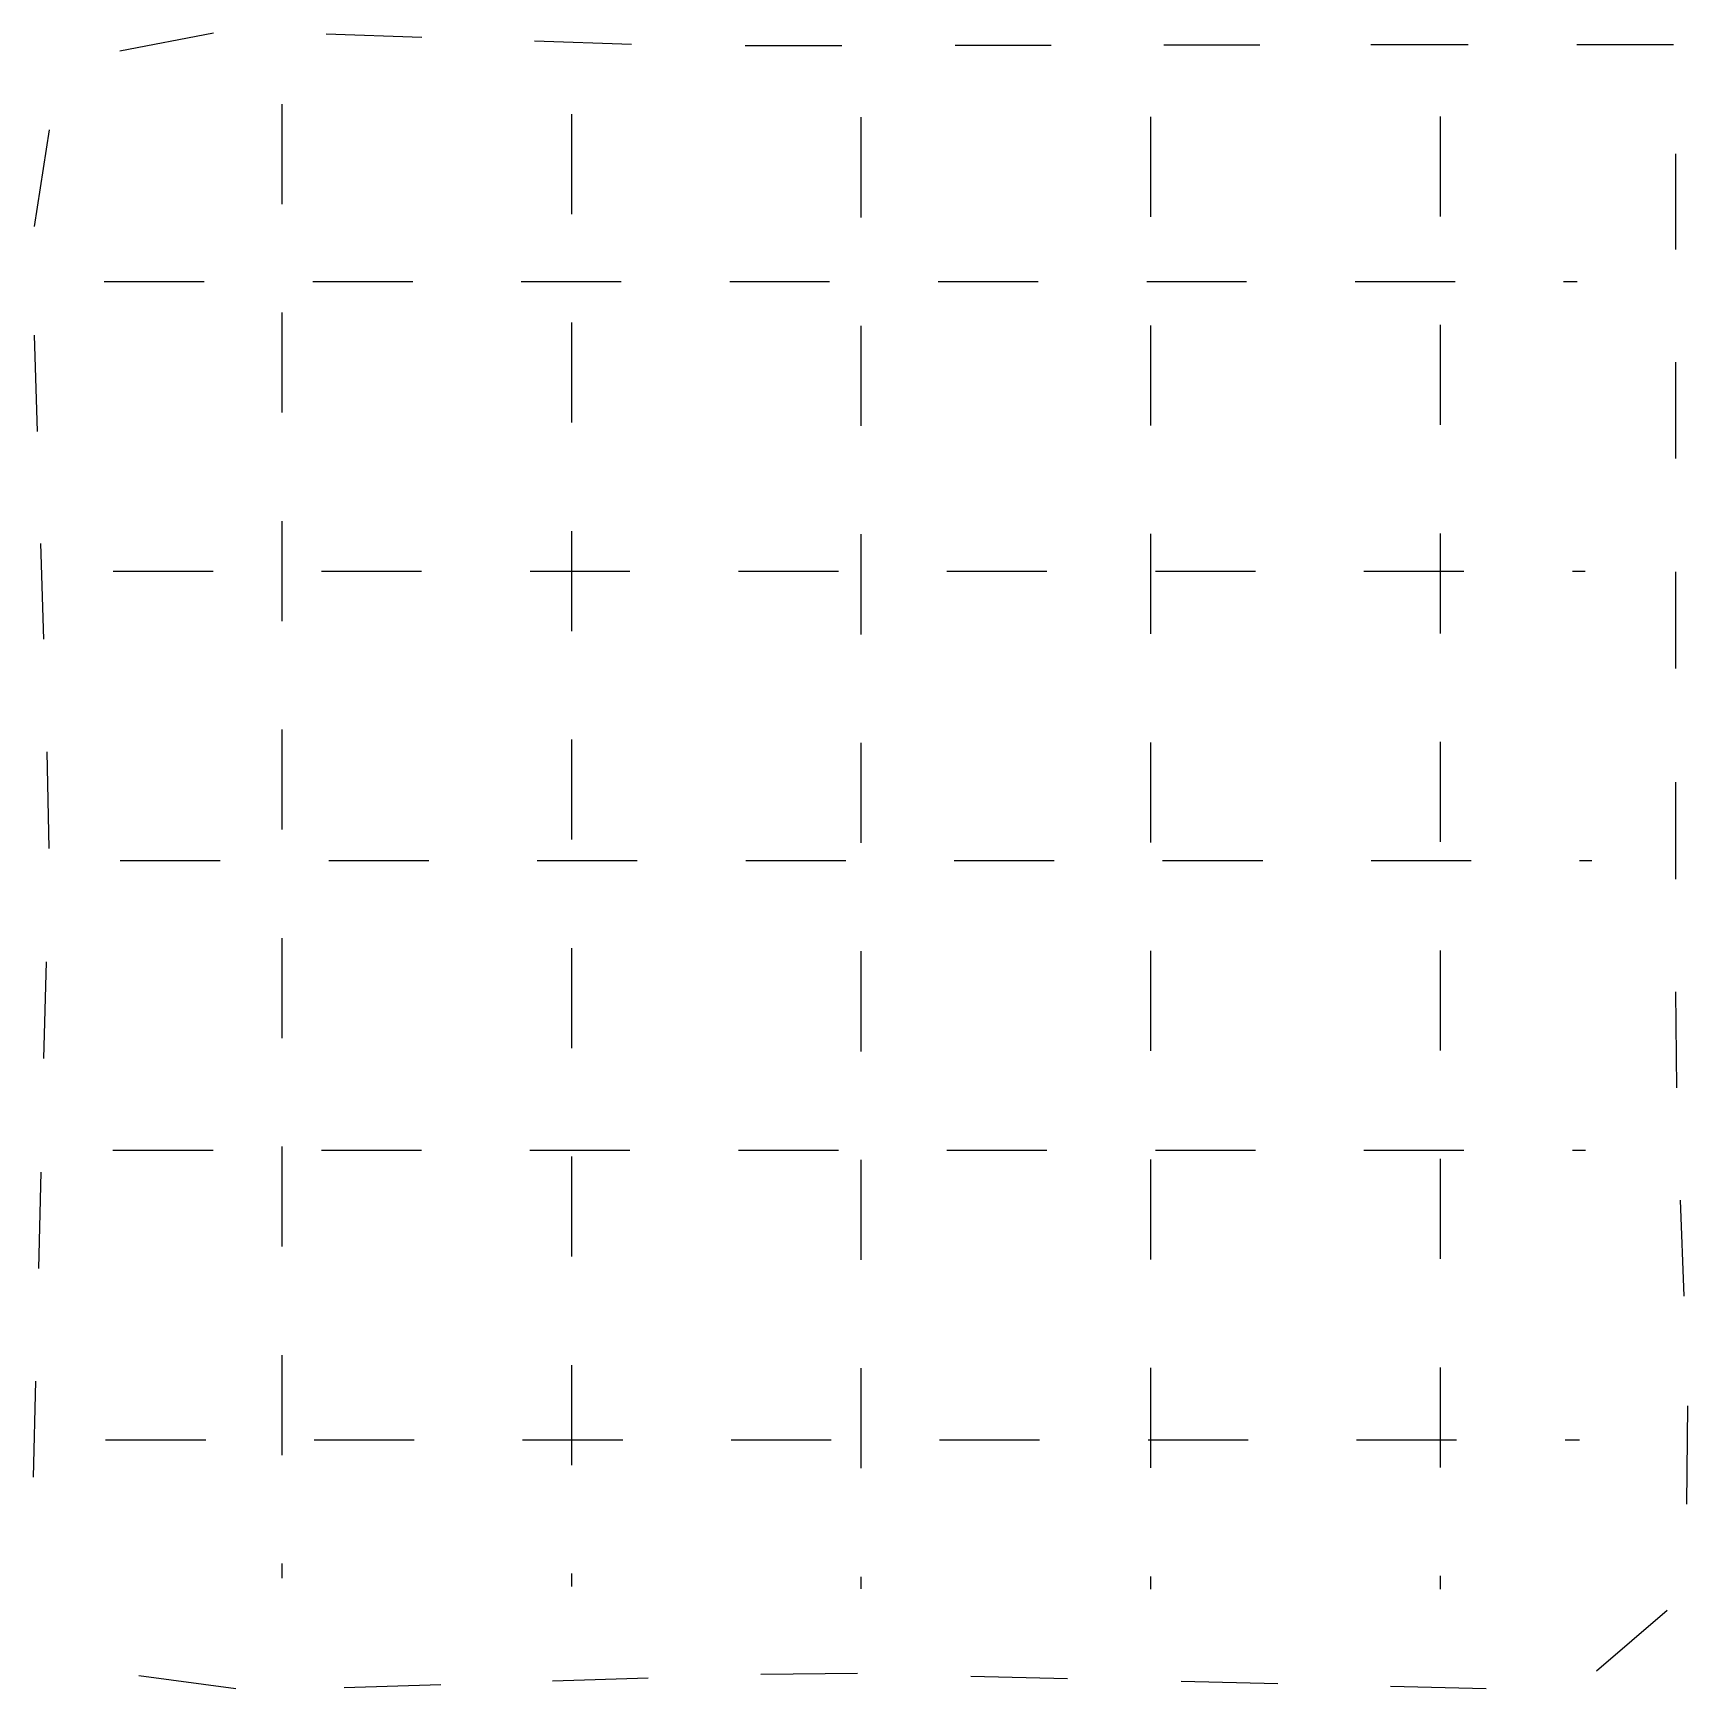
# Model space of a CAD drawing. Extents: x 0.4 to 14.7, y 0.4 to 14.7.
import ezdxf

# ---------------------------------------------------------------- set-up
doc = ezdxf.new("R2010")
doc.units = 0

msp = doc.modelspace()

# ---------------------------------------------------------------- linework, layer by layer
for p, q in [((2.000406, 14.736298), (1.192525, 14.579966)), ((3.798782, 14.699629), (2.971184, 14.728404)), ((5.608102, 14.636721), (4.771806, 14.665798)), ((7.424658, 14.627245), (6.589259, 14.626038)), ((9.232251, 14.629856), (8.402036, 14.628657)), ((11.032347, 14.632456), (10.205857, 14.631262)), ((12.832443, 14.635057), (11.992908, 14.633844)), ((14.604239, 14.634283), (13.769704, 14.63641)), ((2.592849, 13.3955), (2.592849, 14.1235)), ((5.092849, 13.9015), (5.092849, 14.0365)), ((7.592849, 13.87441), (7.592849, 14.0095)), ((10.092849, 13.2845), (10.092849, 14.0125)), ((12.592849, 13.8815), (12.592849, 14.0165)), ((0.582383, 13.90065), (0.450322, 13.066103)), ((5.092849, 13.1735), (5.092849, 13.9015)), ((7.592849, 13.1455), (7.592849, 13.87441)), ((12.592849, 13.1535), (12.592849, 13.8815)), ((14.626201, 12.867874), (14.62621, 13.694885)), ((2.592849, 13.26041), (2.592849, 13.3955)), ((2.592849, 13.2595), (2.592849, 13.26041)), ((10.092849, 13.1495), (10.092849, 13.2845)), ((1.0565, 12.592238), (1.1915, 12.592238)), ((1.0565, 12.592238), (1.1915, 12.592238)), ((1.1915, 12.592238), (1.9195, 12.592238)), ((2.8565, 12.592238), (3.5845, 12.592238)), ((3.5845, 12.592238), (3.7195, 12.592238)), ((4.6565, 12.592238), (5.3845, 12.592238)), ((5.3845, 12.592238), (5.5195, 12.592238)), ((6.456467, 12.592238), (7.12508, 12.592238)), ((7.12508, 12.592238), (7.3195, 12.592238)), ((8.2565, 12.592238), (8.3915, 12.592238)), ((8.3915, 12.592238), (9.1195, 12.592238)), ((10.0565, 12.592238), (10.1915, 12.592238)), ((10.1915, 12.592238), (10.9195, 12.592238)), ((11.856401, 12.592238), (12.556075, 12.592238)), ((12.556075, 12.592238), (12.7195, 12.592238)), ((13.656457, 12.592238), (13.77242, 12.592238)), ((2.592849, 12.129641), (2.592849, 12.3235)), ((5.092849, 12.025554), (5.092849, 12.2365)), ((7.592849, 12.07441), (7.592849, 12.2095)), ((10.092849, 12.0775), (10.092849, 12.2125)), ((12.592849, 12.0815), (12.592849, 12.2165)), ((0.451847, 12.129405), (0.477323, 11.29741)), ((2.592849, 11.460312), (2.592849, 12.129641)), ((5.092849, 11.373418), (5.092849, 12.025554)), ((7.592849, 11.3455), (7.592849, 12.07441)), ((10.092849, 11.3495), (10.092849, 12.0775)), ((12.592849, 11.3535), (12.592849, 12.0815)), ((14.626181, 11.063254), (14.62619, 11.894656)), ((2.592849, 11.459475), (2.592849, 11.460312)), ((2.592849, 9.7955), (2.592849, 10.5235)), ((5.092849, 10.3015), (5.092849, 10.4365)), ((0.50694, 10.330151), (0.532236, 9.504019)), ((5.092849, 9.5735), (5.092849, 10.3015)), ((7.592849, 9.68059), (7.592849, 10.4095)), ((10.092849, 9.6845), (10.092849, 10.4125)), ((12.592849, 9.6885), (12.592849, 10.4165)), ((1.132442, 10.092238), (1.698675, 10.092238)), ((1.132442, 10.092238), (1.698675, 10.092238)), ((1.698675, 10.092238), (1.9955, 10.092238)), ((2.932457, 10.092238), (3.187667, 10.092238)), ((3.187667, 10.092238), (3.32776, 10.092238)), ((3.32776, 10.092238), (3.7955, 10.092238)), ((4.7325, 10.092238), (4.8675, 10.092238)), ((4.8675, 10.092238), (5.5955, 10.092238)), ((6.532429, 10.092238), (7.206775, 10.092238)), ((7.206775, 10.092238), (7.3955, 10.092238)), ((8.332252, 10.092238), (8.332599, 10.092238)), ((8.332599, 10.092238), (8.998413, 10.092238)), ((8.998413, 10.092238), (9.1955, 10.092238)), ((10.1325, 10.092238), (10.8605, 10.092238)), ((10.8605, 10.092238), (10.9955, 10.092238)), ((11.9325, 10.092238), (12.0675, 10.092238)), ((12.0675, 10.092238), (12.7955, 10.092238)), ((13.732429, 10.092238), (13.84158, 10.092238)), ((14.626161, 9.250621), (14.62617, 10.085647)), ((2.592849, 9.66041), (2.592849, 9.7955)), ((2.592849, 9.6595), (2.592849, 9.66041)), ((7.592849, 9.5455), (7.592849, 9.68059)), ((10.092849, 9.5495), (10.092849, 9.6845)), ((12.592849, 9.5535), (12.592849, 9.6885)), ((2.592849, 8.481628), (2.592849, 8.7235)), ((5.092849, 8.361735), (5.092849, 8.636495)), ((7.592849, 8.47441), (7.592849, 8.6095)), ((10.092849, 8.449075), (10.092849, 8.6125)), ((12.592849, 8.132368), (12.592849, 8.6165)), ((0.562013, 8.531545), (0.579198, 7.697233)), ((2.592849, 7.859511), (2.592849, 8.481628)), ((7.592849, 7.7455), (7.592849, 8.47441)), ((10.092849, 7.749494), (10.092849, 8.449075)), ((5.092849, 7.7735), (5.092849, 8.361735)), ((14.626141, 7.432157), (14.62615, 8.269133)), ((12.592849, 7.75343), (12.592849, 8.132368)), ((1.194475, 7.592238), (1.19522, 7.592238)), ((1.194475, 7.592238), (1.19522, 7.592238)), ((1.19522, 7.592238), (1.791831, 7.592238)), ((1.791831, 7.592238), (2.0585, 7.592238)), ((2.994469, 7.592238), (2.995367, 7.592238)), ((2.995367, 7.592238), (3.195612, 7.592238)), ((3.195612, 7.592238), (3.33343, 7.592238)), ((3.33343, 7.592238), (3.8585, 7.592238)), ((4.7945, 7.592238), (4.79541, 7.592238)), ((4.79541, 7.592238), (4.9305, 7.592238)), ((4.9305, 7.592238), (5.6585, 7.592238)), ((6.594491, 7.592238), (6.595302, 7.592238)), ((6.595302, 7.592238), (7.244358, 7.592238)), ((7.244358, 7.592238), (7.4585, 7.592238)), ((8.394397, 7.592238), (8.39471, 7.592238)), ((8.39471, 7.592238), (8.645092, 7.592238)), ((8.645092, 7.592238), (9.2585, 7.592238)), ((10.1945, 7.592238), (10.19541, 7.592238)), ((10.19541, 7.592238), (10.3305, 7.592238)), ((10.3305, 7.592238), (11.0585, 7.592238)), ((11.9945, 7.592238), (11.99541, 7.592238)), ((11.99541, 7.592238), (12.1305, 7.592238)), ((12.1305, 7.592238), (12.8585, 7.592238)), ((13.794458, 7.592238), (13.795248, 7.592238)), ((13.795248, 7.592238), (13.89891, 7.592238)), ((2.592849, 6.652173), (2.592849, 6.9235)), ((5.092849, 6.396466), (5.092849, 6.8365)), ((7.592849, 6.322176), (7.592849, 6.8095)), ((10.092849, 6.6775), (10.092849, 6.8125)), ((12.592849, 6.344205), (12.592849, 6.8165)), ((0.554501, 6.717407), (0.533465, 5.882813)), ((2.592849, 6.059526), (2.592849, 6.652173)), ((10.092849, 5.9495), (10.092849, 6.6775)), ((14.632208, 5.6317), (14.62613, 6.459007)), ((5.092849, 5.973429), (5.092849, 6.396466)), ((7.592849, 5.945235), (7.592849, 6.322176)), ((12.592849, 5.953295), (12.592849, 6.344205)), ((1.131442, 5.092238), (1.698383, 5.092238)), ((1.131442, 5.092238), (1.698383, 5.092238)), ((1.698383, 5.092238), (1.9955, 5.092238)), ((2.592849, 4.735649), (2.592849, 5.1235)), ((2.931419, 5.092238), (3.187485, 5.092238)), ((3.187485, 5.092238), (3.32776, 5.092238)), ((3.32776, 5.092238), (3.7955, 5.092238)), ((4.7315, 5.092238), (5.46041, 5.092238)), ((5.092849, 4.5178), (5.092849, 5.0365)), ((5.46041, 5.092238), (5.5955, 5.092238)), ((6.531484, 5.092238), (7.206892, 5.092238)), ((7.206892, 5.092238), (7.3955, 5.092238)), ((7.592849, 4.28059), (7.592849, 5.0095)), ((8.330905, 5.092238), (8.339454, 5.092238)), ((8.339454, 5.092238), (9.1955, 5.092238)), ((10.092849, 4.568619), (10.092849, 5.0125)), ((10.1315, 5.092238), (10.86041, 5.092238)), ((10.86041, 5.092238), (10.9955, 5.092238)), ((11.9315, 5.092238), (12.06659, 5.092238)), ((12.06659, 5.092238), (12.7955, 5.092238)), ((12.592849, 4.516), (12.592849, 5.0165)), ((13.7315, 5.092238), (13.73241, 5.092238)), ((13.73241, 5.092238), (13.84383, 5.092238)), ((0.508784, 4.903618), (0.487753, 4.069255)), ((2.592849, 4.285541), (2.592849, 4.735649)), ((14.695613, 3.832661), (14.666433, 4.660583)), ((5.092849, 4.3828), (5.092849, 4.5178)), ((10.092849, 4.149571), (10.092849, 4.568619)), ((12.592849, 4.345), (12.592849, 4.516)), ((5.092849, 4.1735), (5.092849, 4.3828)), ((12.592849, 4.153442), (12.592849, 4.345)), ((2.592849, 4.259973), (2.592849, 4.285541)), ((2.592849, 4.259378), (2.592849, 4.259973)), ((7.592849, 4.1455), (7.592849, 4.28059)), ((2.592849, 2.600988), (2.592849, 3.323485)), ((5.092849, 3.1015), (5.092849, 3.2365)), ((7.592849, 3.07441), (7.592849, 3.2095)), ((10.092849, 3.0775), (10.092849, 3.2125)), ((12.592849, 3.0815), (12.592849, 3.2165)), ((0.463245, 3.096929), (0.442403, 2.270071)), ((5.092849, 2.3735), (5.092849, 3.1015)), ((7.592849, 2.3455), (7.592849, 3.07441)), ((10.092849, 2.3495), (10.092849, 3.0775)), ((12.592849, 2.3535), (12.592849, 3.0815)), ((14.721242, 2.037053), (14.729045, 2.884062)), ((1.0685, 2.592238), (1.06941, 2.592238)), ((1.0685, 2.592238), (1.06941, 2.592238)), ((1.06941, 2.592238), (1.2045, 2.592238)), ((1.2045, 2.592238), (1.9325, 2.592238)), ((2.592849, 2.46041), (2.592849, 2.600988)), ((2.8685, 2.592238), (2.86941, 2.592238)), ((2.86941, 2.592238), (3.0045, 2.592238)), ((3.0045, 2.592238), (3.7325, 2.592238)), ((4.6685, 2.592238), (4.66941, 2.592238)), ((4.66941, 2.592238), (4.8045, 2.592238)), ((4.8045, 2.592238), (5.5325, 2.592238)), ((6.468492, 2.592238), (6.46933, 2.592238)), ((6.46933, 2.592238), (7.140066, 2.592238)), ((7.140066, 2.592238), (7.3325, 2.592238)), ((8.2685, 2.592238), (8.26941, 2.592238)), ((8.26941, 2.592238), (8.4045, 2.592238)), ((8.4045, 2.592238), (9.1325, 2.592238)), ((10.0685, 2.592238), (10.06941, 2.592238)), ((10.06941, 2.592238), (10.2045, 2.592238)), ((10.2045, 2.592238), (10.9325, 2.592238)), ((11.86811, 2.592238), (11.922176, 2.592238)), ((11.922176, 2.592238), (12.7325, 2.592238)), ((13.668473, 2.592238), (13.669204, 2.592238)), ((13.669204, 2.592238), (13.79442, 2.592238)), ((2.592849, 2.4595), (2.592849, 2.46041)), ((2.592849, 1.39705), (2.592849, 1.5235)), ((2.592849, 1.39705), (2.592849, 1.5235)), ((5.092849, 1.32499), (5.092849, 1.4365)), ((5.092849, 1.32499), (5.092849, 1.4365)), ((7.592849, 1.30482), (7.592849, 1.40859)), ((7.592849, 1.30482), (7.592849, 1.40859)), ((10.092849, 1.30306), (10.092849, 1.4125)), ((10.092849, 1.30306), (10.092849, 1.4125)), ((12.592849, 1.3013), (12.592849, 1.416495)), ((12.592849, 1.3013), (12.592849, 1.416495)), ((13.940595, 0.595901), (14.549091, 1.120707)), ((6.725891, 0.567766), (7.559192, 0.575404)), ((2.191214, 0.441101), (1.356198, 0.55277)), ((2.191214, 0.441101), (1.356198, 0.55277)), ((3.128158, 0.453904), (3.961533, 0.480279)), ((4.927355, 0.510846), (5.75335, 0.536987)), ((8.538462, 0.551921), (9.373113, 0.531906)), ((10.35285, 0.508412), (11.188271, 0.488379)), ((12.160496, 0.465065), (12.987551, 0.445233))]:
    msp.add_line(p, q)

doc.saveas('drawing.dxf')
